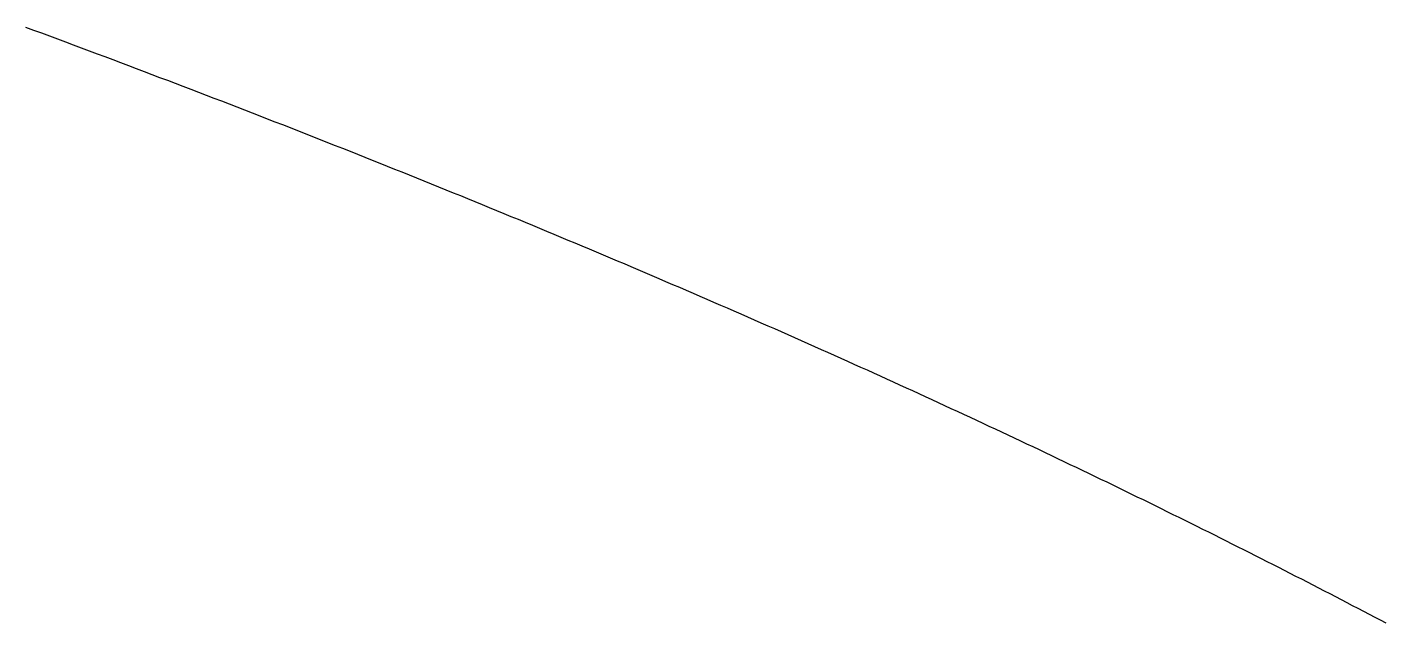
# Model space of a CAD drawing. Extents: x -14 to 314, y -178 to 13.
# Drawn here: x 58.02 to 63.71, y -124.3 to -121.8 of the extents above; entities that cross this region are included whole.
import ezdxf

# ---------------------------------------------------------------- set-up
doc = ezdxf.new("R2010")
doc.units = 0
doc.layers.add('BLACK', color=7, linetype='CONTINUOUS')

msp = doc.modelspace()

# ---------------------------------------------------------------- linework, layer by layer
at = {"layer": 'BLACK', "linetype": 'CONTINUOUS'}
for p, q in [((58.013264, -121.798329), (58.046867, -121.810741)), ((58.046867, -121.810741), (58.080442, -121.823163)), ((58.080442, -121.823163), (58.113933, -121.835576)), ((58.113933, -121.835576), (58.147395, -121.847999)), ((58.147395, -121.847999), (58.180774, -121.860413)), ((58.180774, -121.860413), (58.214124, -121.872837)), ((58.214124, -121.872837), (58.24739, -121.885252)), ((58.24739, -121.885252), (58.280628, -121.897677)), ((58.280628, -121.897677), (58.313783, -121.910092)), ((58.313783, -121.910092), (58.346909, -121.922518)), ((58.346909, -121.922518), (58.379952, -121.934935)), ((58.379952, -121.934935), (58.412966, -121.947362)), ((58.412966, -121.947362), (58.445898, -121.959779)), ((58.445898, -121.959779), (58.4788, -121.972207)), ((58.4788, -121.972207), (58.511621, -121.984625)), ((58.511621, -121.984625), (58.544412, -121.997053)), ((58.544412, -121.997053), (58.577121, -122.009472)), ((58.577121, -122.009472), (58.609801, -122.021901)), ((58.609801, -122.021901), (58.6424, -122.034321)), ((58.6424, -122.034321), (58.674969, -122.046751)), ((58.674969, -122.046751), (58.707457, -122.059171)), ((58.707457, -122.059171), (58.739915, -122.071601)), ((58.739915, -122.071601), (58.772292, -122.084022)), ((58.772292, -122.084022), (58.80464, -122.096453)), ((58.80464, -122.096453), (58.836907, -122.108874)), ((58.836907, -122.108874), (58.869145, -122.121305)), ((58.869145, -122.121305), (58.901302, -122.133727)), ((58.901302, -122.133727), (58.933429, -122.146159)), ((58.933429, -122.146159), (58.965477, -122.158581)), ((58.965477, -122.158581), (58.997494, -122.171013)), ((58.997494, -122.171013), (59.029432, -122.183436)), ((59.029432, -122.183436), (59.06134, -122.195868)), ((59.06134, -122.195868), (59.093168, -122.208291)), ((59.093168, -122.208291), (59.124966, -122.220724)), ((59.124966, -122.220724), (59.156685, -122.233147)), ((59.156685, -122.233147), (59.188374, -122.24558)), ((59.188374, -122.24558), (59.219984, -122.258003)), ((59.219984, -122.258003), (59.251564, -122.270437)), ((59.251564, -122.270437), (59.283064, -122.28286)), ((59.283064, -122.28286), (59.314536, -122.295294)), ((59.314536, -122.295294), (59.345928, -122.307717)), ((59.345928, -122.307717), (59.37729, -122.320151)), ((59.37729, -122.320151), (59.408574, -122.332574)), ((59.408574, -122.332574), (59.439828, -122.345008)), ((59.439828, -122.345008), (59.471004, -122.357432)), ((59.471004, -122.357432), (59.50215, -122.369865)), ((59.50215, -122.369865), (59.533217, -122.382289)), ((59.533217, -122.382289), (59.564255, -122.394723)), ((59.564255, -122.394723), (59.595214, -122.407146)), ((59.595214, -122.407146), (59.626144, -122.41958)), ((59.626144, -122.41958), (59.656996, -122.432003)), ((59.656996, -122.432003), (59.687819, -122.444437)), ((59.687819, -122.444437), (59.718563, -122.45686)), ((59.718563, -122.45686), (59.749278, -122.469293)), ((59.749278, -122.469293), (59.779915, -122.481717)), ((59.779915, -122.481717), (59.810523, -122.494149)), ((59.810523, -122.494149), (59.841053, -122.506572)), ((59.841053, -122.506572), (59.871554, -122.519005)), ((59.871554, -122.519005), (59.901977, -122.531428)), ((59.901977, -122.531428), (59.932371, -122.54386)), ((59.932371, -122.54386), (59.962688, -122.556283)), ((59.962688, -122.556283), (59.992976, -122.568715)), ((59.992976, -122.568715), (60.023186, -122.581136)), ((60.023186, -122.581136), (60.053367, -122.593568)), ((60.053367, -122.593568), (60.083471, -122.60599)), ((60.083471, -122.60599), (60.113546, -122.618421)), ((60.113546, -122.618421), (60.143544, -122.630842)), ((60.143544, -122.630842), (60.173513, -122.643272)), ((60.173513, -122.643272), (60.203406, -122.655693)), ((60.203406, -122.655693), (60.233269, -122.668123)), ((60.233269, -122.668123), (60.263056, -122.680543)), ((60.263056, -122.680543), (60.292814, -122.692973)), ((60.292814, -122.692973), (60.322495, -122.705392)), ((60.322495, -122.705392), (60.352147, -122.717821)), ((60.352147, -122.717821), (60.381724, -122.73024)), ((60.381724, -122.73024), (60.411271, -122.742668)), ((60.411271, -122.742668), (60.440743, -122.755086)), ((60.440743, -122.755086), (60.470185, -122.767514)), ((60.470185, -122.767514), (60.499552, -122.779931)), ((60.499552, -122.779931), (60.528889, -122.792358)), ((60.528889, -122.792358), (60.558151, -122.804774)), ((60.558151, -122.804774), (60.587385, -122.8172)), ((60.587385, -122.8172), (60.616543, -122.829616)), ((60.616543, -122.829616), (60.645671, -122.842041)), ((60.645671, -122.842041), (60.674725, -122.854456)), ((60.674725, -122.854456), (60.70375, -122.86688)), ((60.70375, -122.86688), (60.7327, -122.879294)), ((60.7327, -122.879294), (60.761621, -122.891718)), ((60.761621, -122.891718), (60.790467, -122.904131)), ((60.790467, -122.904131), (60.819285, -122.916553)), ((60.819285, -122.916553), (60.848027, -122.928965)), ((60.848027, -122.928965), (60.876741, -122.941386)), ((60.876741, -122.941386), (60.905381, -122.953797)), ((60.905381, -122.953797), (60.933991, -122.966218)), ((60.933991, -122.966218), (60.962528, -122.978628)), ((60.962528, -122.978628), (60.991036, -122.991047)), ((60.991036, -122.991047), (61.019469, -123.003456)), ((61.019469, -123.003456), (61.047874, -123.015874)), ((61.047874, -123.015874), (61.076205, -123.028281)), ((61.076205, -123.028281), (61.104508, -123.040698)), ((61.104508, -123.040698), (61.132736, -123.053105)), ((61.132736, -123.053105), (61.160936, -123.06552)), ((61.160936, -123.06552), (61.189063, -123.077926)), ((61.189063, -123.077926), (61.217161, -123.09034)), ((61.217161, -123.09034), (61.245185, -123.102744)), ((61.245185, -123.102744), (61.273181, -123.115157)), ((61.273181, -123.115157), (61.301104, -123.12756)), ((61.301104, -123.12756), (61.328998, -123.139972)), ((61.328998, -123.139972), (61.356819, -123.152373)), ((61.356819, -123.152373), (61.384612, -123.164783)), ((61.384612, -123.164783), (61.412332, -123.177183)), ((61.412332, -123.177183), (61.440023, -123.189592)), ((61.440023, -123.189592), (61.467642, -123.201991)), ((61.467642, -123.201991), (61.495232, -123.214399)), ((61.495232, -123.214399), (61.52275, -123.226796)), ((61.52275, -123.226796), (61.550239, -123.239202)), ((61.550239, -123.239202), (61.577656, -123.251597)), ((61.577656, -123.251597), (61.605045, -123.264002)), ((61.605045, -123.264002), (61.632362, -123.276396)), ((61.632362, -123.276396), (61.65965, -123.288799)), ((61.65965, -123.288799), (61.686866, -123.301191)), ((61.686866, -123.301191), (61.714054, -123.313592)), ((61.714054, -123.313592), (61.741171, -123.325983)), ((61.741171, -123.325983), (61.768258, -123.338383)), ((61.768258, -123.338383), (61.795275, -123.350772)), ((61.795275, -123.350772), (61.822263, -123.36317)), ((61.822263, -123.36317), (61.84918, -123.375558)), ((61.84918, -123.375558), (61.876068, -123.387954)), ((61.876068, -123.387954), (61.902886, -123.40034)), ((61.902886, -123.40034), (61.929675, -123.412734)), ((61.929675, -123.412734), (61.956394, -123.425118)), ((61.956394, -123.425118), (61.983083, -123.437511)), ((61.983083, -123.437511), (62.009703, -123.449893)), ((62.009703, -123.449893), (62.036294, -123.462284)), ((62.036294, -123.462284), (62.062814, -123.474664)), ((62.062814, -123.474664), (62.089306, -123.487053)), ((62.089306, -123.487053), (62.115729, -123.499432)), ((62.115729, -123.499432), (62.142122, -123.511819)), ((62.142122, -123.511819), (62.168446, -123.524195)), ((62.168446, -123.524195), (62.194741, -123.536581)), ((62.194741, -123.536581), (62.220967, -123.548955)), ((62.220967, -123.548955), (62.247164, -123.561338)), ((62.247164, -123.561338), (62.273292, -123.573711)), ((62.273292, -123.573711), (62.299391, -123.586092)), ((62.299391, -123.586092), (62.325421, -123.598463)), ((62.325421, -123.598463), (62.351423, -123.610842)), ((62.351423, -123.610842), (62.377355, -123.62321)), ((62.377355, -123.62321), (62.403259, -123.635588)), ((62.403259, -123.635588), (62.429095, -123.647954)), ((62.429095, -123.647954), (62.454901, -123.660329)), ((62.454901, -123.660329), (62.48064, -123.672693)), ((62.48064, -123.672693), (62.50635, -123.685066)), ((62.50635, -123.685066), (62.531991, -123.697428)), ((62.531991, -123.697428), (62.557604, -123.709799)), ((62.557604, -123.709799), (62.583149, -123.722159)), ((62.583149, -123.722159), (62.608665, -123.734527)), ((62.608665, -123.734527), (62.634114, -123.746885)), ((62.634114, -123.746885), (62.659534, -123.759251)), ((62.659534, -123.759251), (62.684886, -123.771606)), ((62.684886, -123.771606), (62.71021, -123.78397)), ((62.71021, -123.78397), (62.735466, -123.796324)), ((62.735466, -123.796324), (62.760694, -123.808685)), ((62.760694, -123.808685), (62.785854, -123.821036)), ((62.785854, -123.821036), (62.810986, -123.833395)), ((62.810986, -123.833395), (62.836051, -123.845744)), ((62.836051, -123.845744), (62.861088, -123.8581)), ((62.861088, -123.8581), (62.886057, -123.870446)), ((62.886057, -123.870446), (62.910999, -123.882801)), ((62.910999, -123.882801), (62.935873, -123.895145)), ((62.935873, -123.895145), (62.960719, -123.907496)), ((62.960719, -123.907496), (62.985499, -123.919838)), ((62.985499, -123.919838), (63.01025, -123.932187)), ((63.01025, -123.932187), (63.034935, -123.944526)), ((63.034935, -123.944526), (63.059592, -123.956873)), ((63.059592, -123.956873), (63.084182, -123.969209)), ((63.084182, -123.969209), (63.108744, -123.981553)), ((63.108744, -123.981553), (63.13324, -123.993887)), ((63.13324, -123.993887), (63.157708, -124.006229)), ((63.157708, -124.006229), (63.18211, -124.01856)), ((63.18211, -124.01856), (63.206484, -124.030899)), ((63.206484, -124.030899), (63.230793, -124.043227)), ((63.230793, -124.043227), (63.255073, -124.055564)), ((63.255073, -124.055564), (63.279287, -124.06789)), ((63.279287, -124.06789), (63.303474, -124.080224)), ((63.303474, -124.080224), (63.327595, -124.092547)), ((63.327595, -124.092547), (63.351688, -124.104878)), ((63.351688, -124.104878), (63.375716, -124.117198)), ((63.375716, -124.117198), (63.399716, -124.129527)), ((63.399716, -124.129527), (63.423651, -124.141844)), ((63.423651, -124.141844), (63.447558, -124.15417)), ((63.447558, -124.15417), (63.4714, -124.166485)), ((63.4714, -124.166485), (63.495215, -124.178808)), ((63.495215, -124.178808), (63.518964, -124.19112)), ((63.518964, -124.19112), (63.542686, -124.20344)), ((63.542686, -124.20344), (63.566343, -124.215749)), ((63.566343, -124.215749), (63.589973, -124.228066)), ((63.589973, -124.228066), (63.613538, -124.240373)), ((63.613538, -124.240373), (63.637076, -124.252687)), ((63.637076, -124.252687), (63.660549, -124.264991)), ((63.660549, -124.264991), (63.683994, -124.277302)), ((63.683994, -124.277302), (63.707376, -124.289603)), ((63.707376, -124.289603), (63.73073, -124.301911))]:
    msp.add_line(p, q, dxfattribs=at)

doc.saveas('drawing.dxf')
